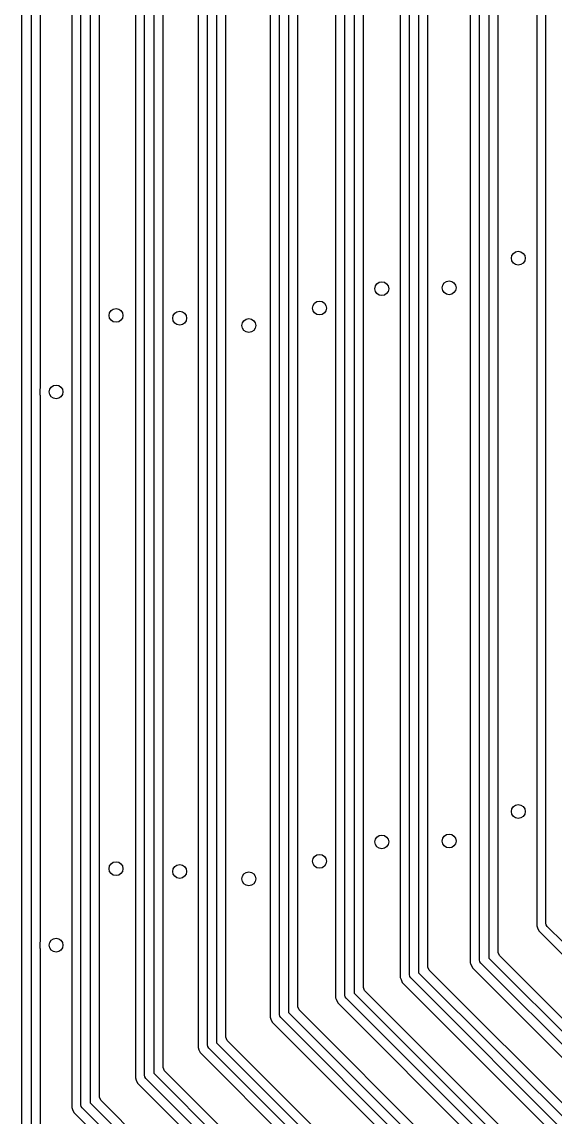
# Model space of a CAD drawing. Extents: x 114.9 to 199.6, y -137.1 to -76.7.
# Drawn here: x 173.56 to 179.34, y -122.9 to -111.03 of the extents above; entities that cross this region are included whole.
import ezdxf

# ---------------------------------------------------------------- set-up
doc = ezdxf.new("R2010")
doc.units = 0
doc.layers.add('BLACK', color=7, linetype='CONTINUOUS')

msp = doc.modelspace()

# ---------------------------------------------------------------- linework, layer by layer
at = {"layer": 'BLACK', "linetype": 'CONTINUOUS'}
for p, q in [((173.56, -123.06), (173.56, -103.05)), ((173.66, -103.07071), (173.66, -123.039289)), ((174.2, -122.77), (174.2, -103.81)), ((174.3, -103.83071), (174.3, -122.74929)), ((174.4005, -122.687364), (174.4005, -104.910064)), ((174.7895, -104.913818), (174.7895, -122.479936)), ((174.89, -122.45), (174.89, -104.94)), ((174.99, -104.96071), (174.99, -122.42929)), ((175.0905, -122.367364), (175.0905, -106.290065)), ((175.4695, -106.290065), (175.4695, -122.149936)), ((175.57, -122.12), (175.57, -106.32)), ((175.67, -106.34071), (175.67, -122.09929)), ((175.7705, -122.037364), (175.7705, -107.200064)), ((176.2495, -107.200065), (176.2495, -121.819936)), ((176.35, -121.79), (176.35, -107.23)), ((176.45, -107.25071), (176.45, -121.76929)), ((176.5505, -121.707364), (176.5505, -107.990064)), ((176.9595, -107.990065), (176.9595, -121.609937)), ((177.06, -121.58), (177.06, -108.02)), ((177.16, -108.04071), (177.16, -121.559289)), ((173.7605, -115.000699), (173.7605, -109.0793)), ((174.0995, -109.0793), (174.0995, -115.000699)), ((177.2605, -121.497364), (177.2605, -110.040064)), ((177.6595, -110.043865), (177.6595, -121.389176)), ((177.76, -121.35924), (177.76, -110.07)), ((177.86, -110.09071), (177.86, -121.33853)), ((177.9605, -121.276604), (177.9605, -110.430065)), ((178.4195, -110.430065), (178.4195, -121.229934)), ((178.52, -121.2), (178.52, -110.46)), ((178.62, -110.48071), (178.62, -121.17929)), ((178.7205, -121.117364), (178.7205, -110.542635)), ((179.1395, -110.806675), (179.1395, -120.829936)), ((179.24, -120.8), (179.24, -110.83661)), ((173.758363, -115.005859), (173.7605, -115.000699)), ((173.758363, -115.074141), (173.758363, -115.005859)), ((173.7605, -115.0793), (173.758363, -115.074141)), ((173.7605, -121.000699), (173.7605, -115.0793)), ((174.0995, -115.000699), (174.101637, -115.005859)), ((174.101637, -115.074141), (174.0995, -115.0793)), ((174.0995, -115.0793), (174.0995, -121.000699)), ((174.101637, -115.005859), (174.101637, -115.074141)), ((179.1395, -120.829936), (179.14899, -120.852848)), ((179.14899, -120.852848), (179.162412, -120.885252)), ((179.162412, -120.885252), (179.162413, -120.885254)), ((179.162413, -120.885254), (191.185148, -132.907987)), ((179.243806, -120.819134), (179.24, -120.8)), ((179.254645, -120.835355), (179.243806, -120.819134)), ((191.3, -132.88071), (179.254645, -120.835355)), ((173.758363, -121.005859), (173.7605, -121.000699)), ((173.758363, -121.074141), (173.758363, -121.005859)), ((174.0995, -121.000699), (174.101637, -121.005859)), ((174.101637, -121.005859), (174.101637, -121.074141)), ((173.7605, -121.0793), (173.758363, -121.074141)), ((173.7605, -122.977364), (173.7605, -121.0793)), ((174.101637, -121.074141), (174.0995, -121.0793)), ((174.0995, -121.0793), (174.0995, -122.799936)), ((178.734852, -121.152012), (178.7205, -121.117364)), ((178.4195, -121.229934), (178.419501, -121.229939)), ((178.419501, -121.229939), (178.42267, -121.237589)), ((178.42267, -121.237589), (178.422672, -121.237592)), ((178.422672, -121.237592), (178.442411, -121.28525)), ((178.523806, -121.219134), (178.52, -121.2)), ((178.534645, -121.235355), (178.523806, -121.219134)), ((190.7, -133.40071), (178.534645, -121.235355)), ((178.62, -121.17929), (190.785355, -133.344645)), ((190.877586, -133.294747), (178.734852, -121.152012)), ((177.763806, -121.378374), (177.76, -121.35924)), ((177.774645, -121.394595), (177.763806, -121.378374)), ((177.86, -121.33853), (189.585355, -133.063885)), ((177.974852, -121.311252), (177.9605, -121.276604)), ((189.677586, -133.013987), (177.974852, -121.311252)), ((178.442411, -121.28525), (178.442414, -121.285255)), ((178.442414, -121.285255), (184.797713, -127.640553)), ((177.274852, -121.532012), (177.2605, -121.497364)), ((177.6595, -121.389176), (177.66899, -121.412088)), ((177.66899, -121.412088), (177.682412, -121.444492)), ((177.682412, -121.444492), (177.682413, -121.444494)), ((177.682413, -121.444494), (189.385148, -133.147227)), ((189.5, -133.11995), (177.774645, -121.394595)), ((176.9595, -121.609937), (176.965657, -121.6248)), ((177.063806, -121.599134), (177.06, -121.58)), ((177.074645, -121.615355), (177.063806, -121.599134)), ((188.3, -132.84071), (177.074645, -121.615355)), ((177.16, -121.559289), (188.385355, -132.784644)), ((188.477586, -132.734747), (177.274852, -121.532012)), ((176.564852, -121.742012), (176.5505, -121.707364)), ((176.965657, -121.6248), (176.965658, -121.624802)), ((176.965658, -121.624802), (176.982411, -121.66525)), ((176.982411, -121.66525), (176.982414, -121.665255)), ((176.982414, -121.665255), (188.185148, -132.867987)), ((176.2495, -121.819936), (176.25899, -121.842848)), ((176.25899, -121.842848), (176.272412, -121.875252)), ((176.353806, -121.809134), (176.35, -121.79)), ((176.364645, -121.825355), (176.353806, -121.809134)), ((187.1, -132.56071), (176.364645, -121.825355)), ((176.45, -121.76929), (187.185355, -132.504645)), ((187.277585, -132.454745), (176.564852, -121.742012)), ((176.272412, -121.875252), (176.272413, -121.875254)), ((176.272413, -121.875254), (186.985148, -132.587987)), ((175.784852, -122.072012), (175.7705, -122.037364)), ((186.077587, -132.364748), (175.784852, -122.072012)), ((175.4695, -122.149936), (175.47899, -122.172848)), ((175.47899, -122.172848), (175.492412, -122.205252)), ((175.492412, -122.205252), (175.492413, -122.205254)), ((175.492413, -122.205254), (185.785148, -132.497987)), ((175.573806, -122.139134), (175.57, -122.12)), ((175.584645, -122.155355), (175.573806, -122.139134)), ((185.9, -132.47071), (175.584645, -122.155355)), ((175.67, -122.09929), (185.985355, -132.414645)), ((174.893806, -122.469134), (174.89, -122.45)), ((174.99, -122.42929), (184.785355, -132.224645)), ((175.104852, -122.402012), (175.0905, -122.367364)), ((184.877586, -132.174747), (175.104852, -122.402012)), ((174.7895, -122.479936), (174.79899, -122.502848)), ((174.79899, -122.502848), (174.812412, -122.535252)), ((174.812412, -122.535252), (174.812413, -122.535254)), ((174.812413, -122.535254), (184.585148, -132.307987)), ((174.904645, -122.485355), (174.893806, -122.469134)), ((184.7, -132.28071), (174.904645, -122.485355)), ((174.414852, -122.722012), (174.4005, -122.687364)), ((174.0995, -122.799936), (174.107785, -122.819936)), ((174.203806, -122.789134), (174.2, -122.77)), ((174.214645, -122.805355), (174.203806, -122.789134)), ((183.5, -132.09071), (174.214645, -122.805355)), ((174.3, -122.74929), (183.585355, -132.034645)), ((179.092839, -127.4), (174.414852, -122.722012)), ((174.107785, -122.819936), (174.122412, -122.855252)), ((174.122412, -122.855252), (174.122413, -122.855253)), ((174.122413, -122.855253), (174.122414, -122.855254)), ((174.122414, -122.855254), (183.385148, -132.117987))]:
    msp.add_line(p, q, dxfattribs=at)
at = {"layer": 'BLACK'}
for centre in [(178.94, -113.59), (177.46, -113.92), (178.19, -113.91), (174.58, -114.21), (176.785, -114.13), (175.27, -114.24), (176.02, -114.32), (173.93, -115.04), (178.94, -119.59), (178.19, -119.91), (177.46, -119.92), (176.785, -120.13), (174.58, -120.21), (175.27, -120.24), (176.02, -120.32), (173.93, -121.04)]:
    msp.add_circle(centre, 0.075, dxfattribs=at)
at = {"layer": 'WHITE'}
for centre in [(178.94, -113.59), (177.46, -113.92), (178.19, -113.91), (174.58, -114.21), (176.785, -114.13), (175.27, -114.24), (176.02, -114.32), (173.93, -115.04), (178.94, -119.59), (178.19, -119.91), (177.46, -119.92), (176.785, -120.13), (174.58, -120.21), (175.27, -120.24), (176.02, -120.32), (173.93, -121.04)]:
    msp.add_circle(centre, 0.075, dxfattribs=at)

doc.saveas('drawing.dxf')
